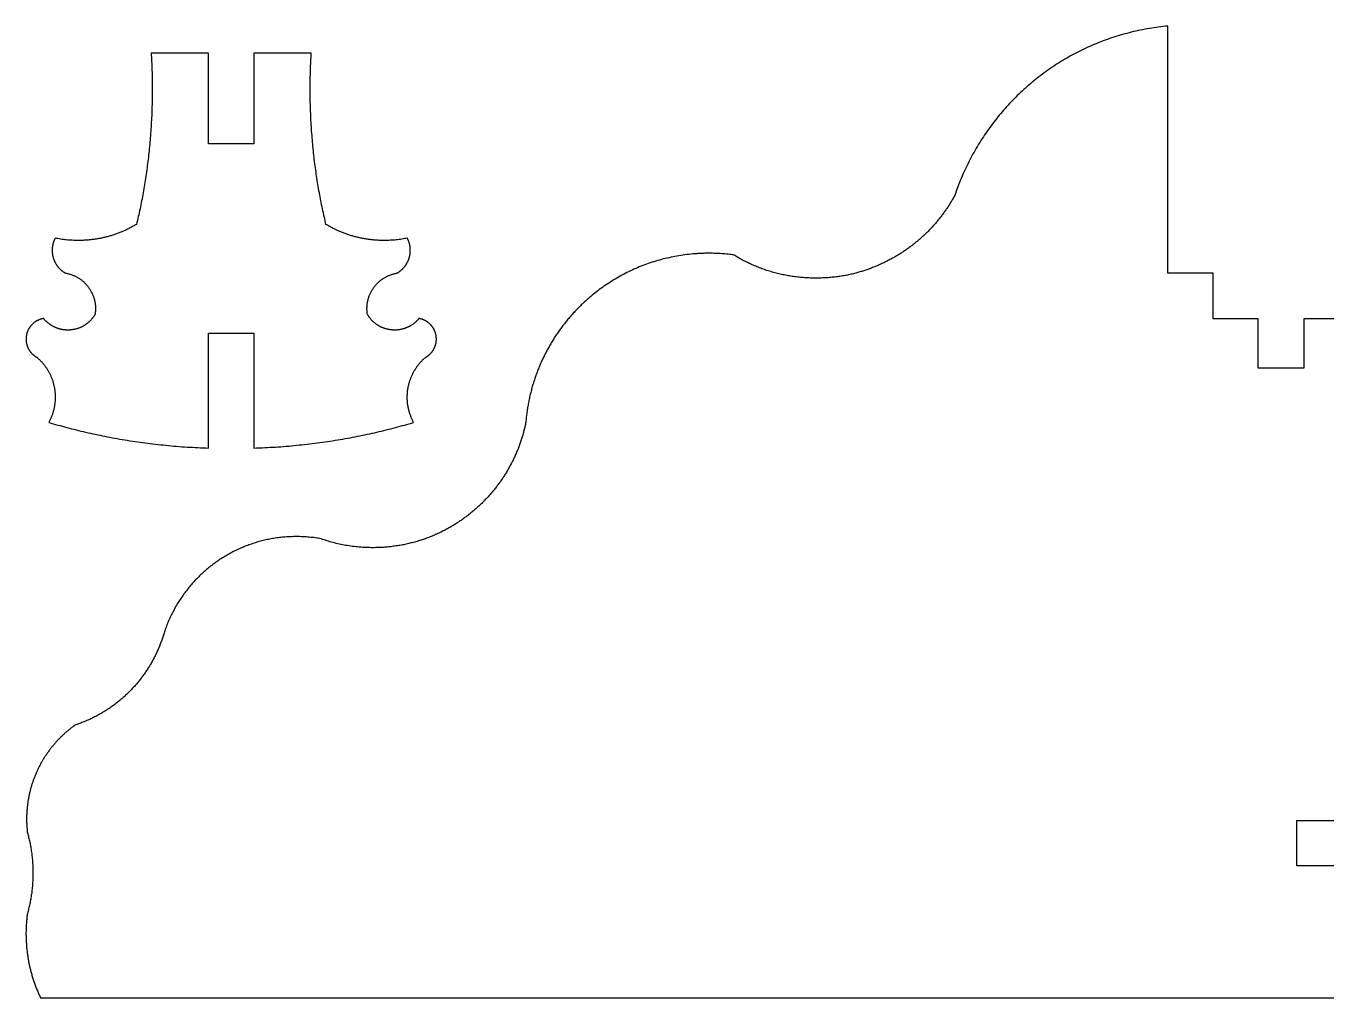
# Model space of a CAD drawing. Extents: x 25 to 747, y 34 to 1185.
# Drawn here: x 24.6 to 200.6, y 426.8 to 558.3 of the extents above; entities that cross this region are included whole.
import ezdxf

# ---------------------------------------------------------------- set-up
doc = ezdxf.new("R2010")
doc.units = 0
doc.layers.add('Default_Layer', color=1, linetype='CONTINUOUS')

msp = doc.modelspace()

# ---------------------------------------------------------------- linework, layer by layer
at = {"layer": 'Default_Layer'}
for points in [[(203.59, 518.64), (197.47, 518.64), (197.47, 511.99), (191.32, 511.99), (191.32, 518.64), (185.2, 518.64), (185.2, 524.83), (185.2, 524.83), (179.08, 524.83), (179.08, 558.27), (178.77, 558.24), (178.45, 558.2), (178.14, 558.17), (177.82, 558.13), (177.51, 558.09), (177.2, 558.04), (176.89, 557.99), (176.58, 557.94), (176.27, 557.89), (175.96, 557.83), (175.65, 557.77), (175.35, 557.71), (175.04, 557.65), (174.74, 557.58), (174.44, 557.51), (174.13, 557.44), (173.83, 557.36), (173.53, 557.28), (173.24, 557.2), (172.94, 557.12), (172.64, 557.03), (172.35, 556.95), (172.05, 556.85), (171.76, 556.76), (171.47, 556.66), (171.18, 556.57), (170.89, 556.46), (170.6, 556.36), (170.32, 556.25), (170.03, 556.14), (169.75, 556.03), (169.46, 555.92), (169.18, 555.8), (168.9, 555.68), (168.62, 555.56), (168.35, 555.44), (168.07, 555.31), (167.8, 555.18), (167.52, 555.05), (167.25, 554.92), (166.98, 554.78), (166.71, 554.65), (166.44, 554.51), (166.18, 554.36), (165.91, 554.22), (165.65, 554.07), (165.39, 553.92), (165.13, 553.77), (164.87, 553.62), (164.61, 553.46), (164.35, 553.3), (164.1, 553.14), (163.85, 552.98), (163.6, 552.81), (163.35, 552.64), (163.1, 552.47), (162.85, 552.3), (162.61, 552.13), (162.36, 551.95), (162.12, 551.77), (161.88, 551.59), (161.64, 551.41), (161.41, 551.23), (161.17, 551.04), (160.94, 550.85), (160.71, 550.66), (160.48, 550.47), (160.25, 550.27), (160.02, 550.07), (159.8, 549.88), (159.58, 549.67), (159.35, 549.47), (159.14, 549.27), (158.92, 549.06), (158.7, 548.85), (158.49, 548.64), (158.28, 548.43), (158.07, 548.21), (157.86, 548), (157.65, 547.78), (157.45, 547.56), (157.25, 547.34), (157.05, 547.11), (156.85, 546.89), (156.65, 546.66), (156.46, 546.43), (156.26, 546.2), (156.07, 545.97), (155.88, 545.73), (155.7, 545.5), (155.51, 545.26), (155.33, 545.02), (155.15, 544.78), (154.97, 544.53), (154.8, 544.29), (154.62, 544.04), (154.45, 543.79), (154.28, 543.54), (154.11, 543.29), (153.95, 543.04), (153.78, 542.78), (153.62, 542.53), (153.46, 542.27), (153.31, 542.01), (153.15, 541.75), (153, 541.49), (152.85, 541.22), (152.7, 540.96), (152.56, 540.69), (152.41, 540.42), (152.27, 540.15), (152.13, 539.88), (152, 539.6), (151.86, 539.33), (151.73, 539.05), (151.6, 538.78), (151.47, 538.5), (151.35, 538.22), (151.23, 537.94), (151.11, 537.65), (150.99, 537.37), (150.87, 537.08), (150.76, 536.8), (150.65, 536.51), (150.54, 536.22), (150.44, 535.93), (150.34, 535.63), (150.24, 535.34), (150.17, 535.22), (150.1, 535.1), (150.04, 534.98), (149.97, 534.87), (149.9, 534.75), (149.83, 534.63), (149.76, 534.52), (149.69, 534.4), (149.62, 534.29), (149.55, 534.17), (149.47, 534.06), (149.4, 533.94), (149.33, 533.83), (149.25, 533.72), (149.18, 533.6), (149.1, 533.49), (149.02, 533.38), (148.95, 533.27), (148.87, 533.16), (148.79, 533.05), (148.71, 532.94), (148.63, 532.83), (148.55, 532.73), (148.47, 532.62), (148.39, 532.51), (148.3, 532.4), (148.22, 532.3), (148.14, 532.19), (148.05, 532.09), (147.97, 531.99), (147.88, 531.88), (147.8, 531.78), (147.71, 531.68), (147.62, 531.57), (147.53, 531.47), (147.45, 531.37), (147.36, 531.27), (147.27, 531.17), (147.18, 531.07), (147.08, 530.98), (146.99, 530.88), (146.9, 530.78), (146.81, 530.68), (146.71, 530.59), (146.62, 530.49), (146.53, 530.4), (146.43, 530.3), (146.34, 530.21), (146.24, 530.12), (146.14, 530.02), (146.04, 529.93), (145.95, 529.84), (145.85, 529.75), (145.75, 529.66), (145.65, 529.57), (145.55, 529.48), (145.45, 529.39), (145.35, 529.31), (145.24, 529.22), (145.14, 529.13), (145.04, 529.05), (144.94, 528.96), (144.83, 528.88), (144.73, 528.8), (144.62, 528.71), (144.52, 528.63), (144.41, 528.55), (144.3, 528.47), (144.2, 528.39), (144.09, 528.31), (143.98, 528.23), (143.87, 528.15), (143.76, 528.07), (143.65, 527.99), (143.54, 527.92), (143.43, 527.84), (143.32, 527.77), (143.21, 527.69), (143.09, 527.62), (142.98, 527.55), (142.87, 527.47), (142.75, 527.4), (142.64, 527.33), (142.52, 527.26), (142.41, 527.19), (142.29, 527.12), (142.17, 527.05), (142.06, 526.99), (141.94, 526.92), (141.82, 526.85), (141.7, 526.79), (141.58, 526.72), (141.46, 526.66), (141.34, 526.6), (141.22, 526.53), (141.1, 526.47), (140.98, 526.41), (140.86, 526.35), (140.74, 526.29), (140.62, 526.23), (140.49, 526.17), (140.37, 526.12), (140.24, 526.06), (140.12, 526), (140, 525.95), (139.87, 525.89), (139.74, 525.84), (139.62, 525.79), (139.49, 525.73), (139.36, 525.68), (139.24, 525.63), (139.11, 525.58), (138.98, 525.53), (138.85, 525.48), (138.72, 525.44), (138.59, 525.39), (138.46, 525.34), (138.33, 525.3), (138.2, 525.25), (138.07, 525.21), (137.94, 525.17), (137.8, 525.12), (137.67, 525.08), (137.54, 525.04), (137.4, 525), (137.27, 524.96), (137.14, 524.93), (137, 524.89), (136.85, 524.84), (136.69, 524.8), (136.53, 524.76), (136.37, 524.72), (136.21, 524.69), (136.04, 524.65), (135.88, 524.61), (135.71, 524.58), (135.55, 524.54), (135.38, 524.51), (135.21, 524.48), (135.04, 524.45), (134.87, 524.42), (134.7, 524.4), (134.52, 524.37), (134.35, 524.35), (134.17, 524.33), (134, 524.3), (133.82, 524.28), (133.64, 524.27), (133.47, 524.25), (133.29, 524.23), (133.11, 524.22), (132.93, 524.21), (132.75, 524.19), (132.56, 524.18), (132.38, 524.18), (132.2, 524.17), (132.02, 524.16), (131.83, 524.16), (131.65, 524.16), (131.46, 524.16), (131.27, 524.16), (131.08, 524.16), (130.89, 524.16), (130.69, 524.17), (130.5, 524.18), (130.31, 524.19), (130.12, 524.2), (129.93, 524.21), (129.74, 524.23), (129.55, 524.24), (129.36, 524.26), (129.17, 524.28), (128.99, 524.3), (128.8, 524.32), (128.61, 524.35), (128.43, 524.37), (128.24, 524.4), (128.06, 524.43), (127.87, 524.46), (127.69, 524.49), (127.51, 524.52), (127.32, 524.56), (127.14, 524.59), (126.96, 524.63), (126.78, 524.67), (126.6, 524.71), (126.42, 524.75), (126.24, 524.8), (126.06, 524.84), (125.88, 524.89), (125.71, 524.94), (125.53, 524.99), (125.36, 525.04), (125.18, 525.09), (125.01, 525.15), (124.83, 525.2), (124.66, 525.26), (124.49, 525.32), (124.32, 525.38), (124.15, 525.44), (123.98, 525.5), (123.81, 525.57), (123.64, 525.63), (123.47, 525.7), (123.31, 525.77), (123.14, 525.83), (122.98, 525.91), (122.81, 525.98), (122.65, 526.05), (122.49, 526.13), (122.33, 526.2), (122.17, 526.28), (122.01, 526.36), (121.85, 526.44), (121.69, 526.52), (121.53, 526.6), (121.38, 526.68), (121.22, 526.77), (121.07, 526.85), (120.91, 526.94), (120.76, 527.03), (120.61, 527.12), (120.46, 527.21), (120.31, 527.3), (120.12, 527.33), (119.93, 527.35), (119.74, 527.37), (119.54, 527.4), (119.34, 527.42), (119.13, 527.43), (118.93, 527.45), (118.72, 527.46), (118.51, 527.48), (118.3, 527.49), (118.09, 527.5), (117.87, 527.51), (117.65, 527.51), (117.44, 527.52), (117.22, 527.52), (117, 527.52), (116.86, 527.52), (116.72, 527.52), (116.58, 527.52), (116.44, 527.52), (116.3, 527.51), (116.17, 527.51), (116.03, 527.5), (115.89, 527.5), (115.75, 527.49), (115.61, 527.48), (115.48, 527.48), (115.34, 527.47), (115.2, 527.46), (115.06, 527.45), (114.93, 527.44), (114.79, 527.43), (114.52, 527.4), (114.25, 527.37), (113.98, 527.34), (113.71, 527.31), (113.44, 527.27), (113.17, 527.23), (112.9, 527.19), (112.64, 527.14), (112.37, 527.09), (112.11, 527.04), (111.84, 526.99), (111.58, 526.93), (111.32, 526.87), (111.06, 526.81), (110.8, 526.75), (110.54, 526.68), (110.29, 526.61), (110.03, 526.54), (109.78, 526.46), (109.52, 526.38), (109.27, 526.3), (109.02, 526.22), (108.77, 526.13), (108.52, 526.04), (108.28, 525.95), (108.03, 525.86), (107.79, 525.76), (107.54, 525.67), (107.3, 525.57), (107.06, 525.46), (106.82, 525.36), (106.58, 525.25), (106.35, 525.14), (106.11, 525.03), (105.88, 524.91), (105.65, 524.79), (105.42, 524.67), (105.19, 524.55), (104.96, 524.43), (104.73, 524.3), (104.51, 524.17), (104.29, 524.04), (104.06, 523.91), (103.84, 523.77), (103.63, 523.63), (103.41, 523.49), (103.19, 523.35), (102.98, 523.21), (102.77, 523.06), (102.56, 522.91), (102.35, 522.76), (102.14, 522.61), (101.94, 522.45), (101.74, 522.3), (101.53, 522.14), (101.33, 521.98), (101.21, 521.88), (101.09, 521.78), (100.97, 521.68), (100.85, 521.58), (100.74, 521.47), (100.62, 521.37), (100.5, 521.27), (100.39, 521.16), (100.27, 521.06), (100.15, 520.95), (100.04, 520.85), (99.93, 520.74), (99.81, 520.63), (99.7, 520.53), (99.59, 520.42), (99.48, 520.31), (99.37, 520.2), (99.26, 520.09), (99.15, 519.98), (99.04, 519.86), (98.93, 519.75), (98.83, 519.64), (98.72, 519.52), (98.62, 519.41), (98.51, 519.29), (98.41, 519.18), (98.3, 519.06), (98.2, 518.94), (98.1, 518.82), (98, 518.71), (97.9, 518.59), (97.8, 518.47), (97.7, 518.35), (97.6, 518.23), (97.51, 518.1), (97.41, 517.98), (97.31, 517.86), (97.22, 517.74), (97.12, 517.61), (97.03, 517.49), (96.94, 517.36), (96.85, 517.24), (96.75, 517.11), (96.66, 516.98), (96.57, 516.85), (96.49, 516.73), (96.4, 516.6), (96.31, 516.47), (96.22, 516.34), (96.14, 516.21), (96.05, 516.08), (95.97, 515.95), (95.89, 515.81), (95.8, 515.68), (95.72, 515.55), (95.64, 515.41), (95.56, 515.28), (95.48, 515.14), (95.4, 515.01), (95.33, 514.87), (95.25, 514.74), (95.17, 514.6), (95.1, 514.46), (95.02, 514.32), (94.95, 514.18), (94.88, 514.04), (94.81, 513.9), (94.74, 513.76), (94.67, 513.62), (94.6, 513.48), (94.53, 513.34), (94.46, 513.2), (94.39, 513.06), (94.33, 512.91), (94.26, 512.77), (94.2, 512.62), (94.14, 512.48), (94.08, 512.33), (94.01, 512.19), (93.95, 512.04), (93.89, 511.9), (93.84, 511.75), (93.78, 511.6), (93.72, 511.45), (93.67, 511.3), (93.61, 511.16), (93.56, 511.01), (93.5, 510.86), (93.45, 510.71), (93.4, 510.56), (93.35, 510.4), (93.3, 510.25), (93.25, 510.1), (93.21, 509.95), (93.16, 509.79), (93.11, 509.64), (93.07, 509.49), (93.02, 509.33), (92.98, 509.18), (92.94, 509.02), (92.9, 508.87), (92.86, 508.71), (92.82, 508.56), (92.78, 508.4), (92.75, 508.24), (92.71, 508.08), (92.68, 507.93), (92.64, 507.77), (92.61, 507.61), (92.58, 507.45), (92.55, 507.29), (92.52, 507.13), (92.49, 506.97), (92.46, 506.81), (92.43, 506.65), (92.41, 506.49), (92.38, 506.33), (92.36, 506.16), (92.33, 506), (92.31, 505.84), (92.29, 505.68), (92.27, 505.51), (92.25, 505.35), (92.23, 505.18), (92.22, 505.02), (92.2, 504.85), (92.19, 504.69), (92.17, 504.52), (92.14, 504.38), (92.11, 504.24), (92.08, 504.1), (92.05, 503.96), (92.01, 503.81), (91.98, 503.67), (91.94, 503.53), (91.9, 503.39), (91.86, 503.26), (91.83, 503.12), (91.79, 502.98), (91.75, 502.84), (91.7, 502.7), (91.66, 502.56), (91.62, 502.43), (91.57, 502.29), (91.53, 502.16), (91.48, 502.02), (91.44, 501.89), (91.39, 501.75), (91.34, 501.62), (91.29, 501.48), (91.24, 501.35), (91.19, 501.22), (91.14, 501.08), (91.09, 500.95), (91.03, 500.82), (90.98, 500.69), (90.92, 500.56), (90.87, 500.43), (90.81, 500.3), (90.75, 500.17), (90.7, 500.04), (90.64, 499.91), (90.58, 499.79), (90.52, 499.66), (90.46, 499.53), (90.39, 499.41), (90.33, 499.28), (90.27, 499.16), (90.2, 499.03), (90.14, 498.91), (90.07, 498.78), (90, 498.66), (89.93, 498.54), (89.87, 498.42), (89.8, 498.29), (89.73, 498.17), (89.66, 498.05), (89.58, 497.93), (89.51, 497.81), (89.44, 497.69), (89.36, 497.58), (89.29, 497.46), (89.21, 497.34), (89.14, 497.22), (89.06, 497.11), (88.98, 496.99), (88.9, 496.88), (88.83, 496.76), (88.75, 496.65), (88.66, 496.54), (88.58, 496.42), (88.5, 496.31), (88.42, 496.2), (88.33, 496.09), (88.25, 495.98), (88.17, 495.87), (88.08, 495.76), (87.99, 495.65), (87.91, 495.54), (87.82, 495.43), (87.73, 495.32), (87.64, 495.22), (87.55, 495.11), (87.46, 495.01), (87.37, 494.9), (87.28, 494.8), (87.19, 494.69), (87.09, 494.59), (87, 494.49), (86.9, 494.39), (86.81, 494.29), (86.71, 494.19), (86.62, 494.09), (86.52, 493.99), (86.42, 493.89), (86.32, 493.79), (86.22, 493.69), (86.12, 493.6), (86.02, 493.5), (85.92, 493.4), (85.82, 493.31), (85.72, 493.22), (85.61, 493.12), (85.51, 493.03), (85.41, 492.94), (85.3, 492.85), (85.2, 492.76), (85.09, 492.66), (84.98, 492.58), (84.87, 492.49), (84.77, 492.4), (84.66, 492.31), (84.55, 492.22), (84.44, 492.14), (84.33, 492.05), (84.22, 491.97), (84.11, 491.88), (83.99, 491.8), (83.88, 491.72), (83.77, 491.64), (83.65, 491.55), (83.54, 491.47), (83.42, 491.39), (83.31, 491.31), (83.19, 491.24), (83.08, 491.16), (82.96, 491.08), (82.84, 491), (82.72, 490.93), (82.6, 490.85), (82.48, 490.78), (82.36, 490.71), (82.24, 490.63), (82.12, 490.56), (82, 490.49), (81.88, 490.42), (81.74, 490.34), (81.6, 490.26), (81.45, 490.18), (81.31, 490.11), (81.17, 490.03), (81.02, 489.96), (80.88, 489.88), (80.73, 489.81), (80.58, 489.74), (80.44, 489.67), (80.29, 489.6), (80.14, 489.53), (79.99, 489.46), (79.84, 489.4), (79.69, 489.33), (79.53, 489.27), (79.38, 489.21), (79.23, 489.15), (79.07, 489.09), (78.92, 489.03), (78.76, 488.97), (78.6, 488.91), (78.45, 488.86), (78.29, 488.8), (78.13, 488.75), (77.97, 488.7), (77.81, 488.65), (77.65, 488.6), (77.49, 488.55), (77.32, 488.5), (77.16, 488.46), (77, 488.41), (76.83, 488.37), (76.67, 488.33), (76.5, 488.29), (76.34, 488.25), (76.17, 488.21), (76.01, 488.17), (75.84, 488.14), (75.67, 488.1), (75.5, 488.07), (75.33, 488.04), (75.16, 488.01), (74.99, 487.98), (74.82, 487.95), (74.65, 487.93), (74.48, 487.9), (74.31, 487.88), (74.14, 487.86), (73.96, 487.83), (73.79, 487.82), (73.62, 487.8), (73.44, 487.78), (73.27, 487.77), (73.09, 487.75), (72.92, 487.74), (72.74, 487.73), (72.56, 487.72), (72.39, 487.71), (72.21, 487.7), (72.03, 487.7), (71.85, 487.7), (71.68, 487.69), (71.5, 487.69), (71.26, 487.69), (71.03, 487.7), (70.79, 487.7), (70.56, 487.71), (70.33, 487.72), (70.1, 487.74), (69.86, 487.75), (69.63, 487.77), (69.41, 487.79), (69.18, 487.82), (68.95, 487.84), (68.72, 487.87), (68.5, 487.9), (68.27, 487.93), (68.05, 487.97), (67.83, 488.01), (67.61, 488.05), (67.39, 488.09), (67.17, 488.13), (66.96, 488.18), (66.74, 488.23), (66.53, 488.28), (66.32, 488.33), (66.11, 488.38), (65.9, 488.44), (65.69, 488.5), (65.49, 488.56), (65.28, 488.62), (65.08, 488.69), (64.88, 488.75), (64.68, 488.82), (64.48, 488.89), (64.29, 488.93), (64.1, 488.96), (63.9, 488.99), (63.7, 489.02), (63.5, 489.05), (63.29, 489.07), (63.08, 489.09), (62.87, 489.11), (62.66, 489.13), (62.45, 489.15), (62.23, 489.16), (62.01, 489.17), (61.79, 489.18), (61.57, 489.19), (61.35, 489.19), (61.13, 489.19), (60.94, 489.19), (60.75, 489.19), (60.55, 489.18), (60.36, 489.18), (60.17, 489.17), (59.98, 489.16), (59.79, 489.15), (59.6, 489.13), (59.41, 489.12), (59.23, 489.1), (59.04, 489.08), (58.85, 489.06), (58.67, 489.03), (58.48, 489.01), (58.29, 488.98), (58.11, 488.95), (57.93, 488.92), (57.74, 488.89), (57.56, 488.85), (57.38, 488.82), (57.2, 488.78), (57.01, 488.74), (56.83, 488.7), (56.65, 488.66), (56.48, 488.61), (56.3, 488.57), (56.12, 488.52), (55.94, 488.47), (55.77, 488.42), (55.59, 488.36), (55.42, 488.31), (55.24, 488.25), (55.07, 488.19), (54.9, 488.13), (54.72, 488.07), (54.55, 488.01), (54.38, 487.94), (54.21, 487.88), (54.05, 487.81), (53.88, 487.74), (53.71, 487.67), (53.54, 487.6), (53.38, 487.52), (53.21, 487.45), (53.05, 487.37), (52.89, 487.29), (52.73, 487.21), (52.56, 487.13), (52.4, 487.04), (52.24, 486.96), (52.09, 486.87), (51.93, 486.79), (51.77, 486.7), (51.62, 486.61), (51.46, 486.51), (51.31, 486.42), (51.16, 486.32), (51, 486.23), (50.85, 486.13), (50.7, 486.03), (50.55, 485.93), (50.41, 485.83), (50.26, 485.72), (50.11, 485.62), (49.97, 485.51), (49.82, 485.4), (49.68, 485.3), (49.54, 485.18), (49.4, 485.07), (49.26, 484.96), (49.12, 484.85), (48.98, 484.73), (48.85, 484.61), (48.71, 484.49), (48.58, 484.37), (48.45, 484.25), (48.31, 484.13), (48.18, 484.01), (48.05, 483.88), (47.93, 483.76), (47.8, 483.63), (47.67, 483.5), (47.55, 483.37), (47.42, 483.24), (47.3, 483.11), (47.18, 482.98), (47.06, 482.84), (46.94, 482.71), (46.83, 482.57), (46.71, 482.43), (46.59, 482.29), (46.48, 482.15), (46.37, 482.01), (46.26, 481.87), (46.15, 481.73), (46.04, 481.58), (45.93, 481.44), (45.83, 481.29), (45.72, 481.14), (45.62, 480.99), (45.52, 480.84), (45.42, 480.69), (45.32, 480.54), (45.22, 480.39), (45.12, 480.23), (45.03, 480.08), (44.94, 479.92), (44.84, 479.77), (44.75, 479.61), (44.66, 479.45), (44.58, 479.29), (44.49, 479.13), (44.41, 478.97), (44.32, 478.8), (44.24, 478.64), (44.16, 478.47), (44.08, 478.31), (44, 478.14), (43.93, 477.98), (43.85, 477.81), (43.78, 477.64), (43.71, 477.47), (43.64, 477.3), (43.57, 477.13), (43.51, 476.95), (43.44, 476.78), (43.38, 476.61), (43.32, 476.43), (43.28, 476.29), (43.24, 476.15), (43.19, 476.01), (43.15, 475.87), (43.11, 475.73), (43.06, 475.59), (43.01, 475.45), (42.97, 475.31), (42.92, 475.17), (42.87, 475.03), (42.82, 474.9), (42.77, 474.76), (42.72, 474.63), (42.66, 474.49), (42.61, 474.36), (42.55, 474.22), (42.5, 474.09), (42.44, 473.96), (42.38, 473.82), (42.32, 473.69), (42.26, 473.56), (42.2, 473.43), (42.14, 473.3), (42.08, 473.17), (42.01, 473.04), (41.95, 472.91), (41.88, 472.79), (41.82, 472.66), (41.75, 472.53), (41.68, 472.41), (41.61, 472.28), (41.54, 472.16), (41.47, 472.03), (41.4, 471.91), (41.32, 471.79), (41.25, 471.66), (41.18, 471.54), (41.1, 471.42), (41.02, 471.3), (40.95, 471.18), (40.87, 471.06), (40.79, 470.94), (40.71, 470.83), (40.63, 470.71), (40.55, 470.59), (40.46, 470.48), (40.38, 470.36), (40.29, 470.25), (40.21, 470.13), (40.12, 470.02), (40.04, 469.91), (39.95, 469.8), (39.86, 469.69), (39.77, 469.58), (39.68, 469.47), (39.59, 469.36), (39.5, 469.25), (39.4, 469.14), (39.31, 469.04), (39.22, 468.93), (39.12, 468.83), (39.03, 468.72), (38.93, 468.62), (38.83, 468.51), (38.73, 468.41), (38.63, 468.31), (38.53, 468.21), (38.43, 468.11), (38.33, 468.01), (38.23, 467.91), (38.13, 467.82), (38.02, 467.72), (37.92, 467.62), (37.82, 467.53), (37.71, 467.43), (37.6, 467.34), (37.5, 467.25), (37.39, 467.15), (37.28, 467.06), (37.17, 466.97), (37.06, 466.88), (36.95, 466.8), (36.84, 466.71), (36.72, 466.62), (36.61, 466.53), (36.5, 466.45), (36.38, 466.36), (36.27, 466.28), (36.15, 466.2), (36.04, 466.12), (35.92, 466.03), (35.8, 465.95), (35.68, 465.87), (35.56, 465.8), (35.44, 465.72), (35.32, 465.64), (35.2, 465.57), (35.08, 465.49), (34.96, 465.42), (34.84, 465.34), (34.71, 465.27), (34.59, 465.2), (34.46, 465.13), (34.34, 465.06), (34.21, 464.99), (34.09, 464.92), (33.96, 464.86), (33.83, 464.79), (33.7, 464.72), (33.57, 464.66), (33.44, 464.6), (33.31, 464.53), (33.18, 464.47), (33.05, 464.41), (32.92, 464.35), (32.79, 464.3), (32.65, 464.24), (32.52, 464.18), (32.39, 464.13), (32.25, 464.07), (32.12, 464.02), (31.98, 463.96), (31.84, 463.91), (31.71, 463.86), (31.57, 463.81), (31.43, 463.76), (31.29, 463.72), (31.15, 463.67), (31.06, 463.6), (30.97, 463.53), (30.88, 463.47), (30.79, 463.4), (30.7, 463.33), (30.61, 463.26), (30.52, 463.18), (30.43, 463.11), (30.34, 463.04), (30.25, 462.97), (30.16, 462.89), (30.08, 462.82), (29.99, 462.74), (29.9, 462.67), (29.82, 462.59), (29.73, 462.52), (29.65, 462.44), (29.57, 462.36), (29.48, 462.28), (29.4, 462.2), (29.32, 462.12), (29.24, 462.04), (29.16, 461.96), (29.08, 461.88), (29, 461.8), (28.92, 461.72), (28.84, 461.64), (28.77, 461.55), (28.69, 461.47), (28.61, 461.38), (28.54, 461.3), (28.46, 461.21), (28.39, 461.13), (28.31, 461.04), (28.24, 460.95), (28.17, 460.86), (28.1, 460.78), (28.02, 460.69), (27.95, 460.6), (27.88, 460.51), (27.81, 460.42), (27.75, 460.33), (27.68, 460.24), (27.61, 460.14), (27.54, 460.05), (27.48, 459.96), (27.41, 459.87), (27.35, 459.77), (27.28, 459.68), (27.22, 459.58), (27.16, 459.49), (27.1, 459.39), (27.03, 459.3), (26.97, 459.2), (26.91, 459.1), (26.85, 459), (26.8, 458.91), (26.74, 458.81), (26.68, 458.71), (26.62, 458.61), (26.57, 458.51), (26.51, 458.41), (26.46, 458.31), (26.41, 458.21), (26.35, 458.11), (26.3, 458), (26.25, 457.9), (26.2, 457.8), (26.15, 457.7), (26.1, 457.59), (26.05, 457.49), (26, 457.38), (25.96, 457.28), (25.91, 457.17), (25.87, 457.07), (25.82, 456.96), (25.78, 456.86), (25.73, 456.75), (25.69, 456.64), (25.65, 456.53), (25.61, 456.43), (25.57, 456.32), (25.53, 456.21), (25.49, 456.1), (25.46, 455.99), (25.42, 455.88), (25.38, 455.77), (25.35, 455.66), (25.31, 455.55), (25.28, 455.44), (25.25, 455.33), (25.21, 455.21), (25.18, 455.1), (25.15, 454.99), (25.12, 454.88), (25.1, 454.76), (25.07, 454.65), (25.04, 454.54), (25.01, 454.42), (24.99, 454.31), (24.96, 454.19), (24.94, 454.08), (24.92, 453.96), (24.9, 453.85), (24.88, 453.73), (24.85, 453.61), (24.84, 453.5), (24.82, 453.38), (24.8, 453.26), (24.78, 453.15), (24.77, 453.03), (24.75, 452.91), (24.74, 452.79), (24.72, 452.67), (24.71, 452.56), (24.7, 452.44), (24.69, 452.32), (24.68, 452.2), (24.67, 452.08), (24.66, 451.96), (24.66, 451.84), (24.65, 451.72), (24.65, 451.6), (24.64, 451.47), (24.64, 451.35), (24.64, 451.23), (24.63, 451.11), (24.63, 450.99), (24.63, 450.87), (24.64, 450.74), (24.64, 450.62), (24.64, 450.5), (24.65, 450.38), (24.65, 450.26), (24.66, 450.14), (24.66, 450.02), (24.67, 449.91), (24.68, 449.79), (24.69, 449.68), (24.7, 449.56), (24.71, 449.45), (24.72, 449.34), (24.73, 449.23), (24.75, 449.13), (24.79, 448.97), (24.83, 448.82), (24.87, 448.66), (24.91, 448.5), (24.95, 448.35), (24.99, 448.18), (25.03, 448.02), (25.06, 447.86), (25.1, 447.7), (25.13, 447.53), (25.16, 447.36), (25.19, 447.2), (25.22, 447.03), (25.25, 446.86), (25.27, 446.69), (25.3, 446.52), (25.32, 446.34), (25.34, 446.17), (25.36, 446), (25.38, 445.82), (25.4, 445.65), (25.42, 445.47), (25.43, 445.29), (25.44, 445.12), (25.45, 444.94), (25.47, 444.76), (25.47, 444.58), (25.48, 444.4), (25.49, 444.22), (25.49, 444.04), (25.49, 443.86), (25.49, 443.68), (25.49, 443.49), (25.49, 443.31), (25.49, 443.13), (25.48, 442.95), (25.47, 442.77), (25.47, 442.59), (25.45, 442.41), (25.44, 442.23), (25.43, 442.06), (25.42, 441.88), (25.4, 441.7), (25.38, 441.53), (25.36, 441.35), (25.34, 441.18), (25.32, 441.01), (25.3, 440.83), (25.27, 440.66), (25.25, 440.49), (25.22, 440.32), (25.19, 440.15), (25.16, 439.99), (25.13, 439.82), (25.1, 439.66), (25.06, 439.49), (25.03, 439.33), (24.99, 439.17), (24.95, 439.01), (24.91, 438.85), (24.87, 438.69), (24.83, 438.53), (24.79, 438.38), (24.75, 438.22), (24.72, 438.06), (24.7, 437.9), (24.68, 437.74), (24.66, 437.58), (24.65, 437.41), (24.63, 437.24), (24.62, 437.07), (24.6, 436.89), (24.59, 436.72), (24.58, 436.54), (24.57, 436.36), (24.57, 436.18), (24.56, 436), (24.56, 435.82), (24.55, 435.64), (24.55, 435.45), (24.55, 435.31), (24.56, 435.16), (24.56, 435.01), (24.56, 434.86), (24.57, 434.72), (24.57, 434.57), (24.58, 434.42), (24.59, 434.28), (24.6, 434.13), (24.61, 433.99), (24.62, 433.84), (24.63, 433.7), (24.64, 433.55), (24.66, 433.41), (24.67, 433.27), (24.69, 433.12), (24.7, 432.98), (24.72, 432.84), (24.74, 432.69), (24.76, 432.55), (24.78, 432.41), (24.8, 432.27), (24.83, 432.13), (24.85, 431.99), (24.87, 431.85), (24.9, 431.71), (24.93, 431.57), (24.95, 431.43), (24.98, 431.29), (25.01, 431.16), (25.04, 431.02), (25.07, 430.88), (25.11, 430.74), (25.14, 430.61), (25.17, 430.47), (25.21, 430.34), (25.24, 430.2), (25.28, 430.07), (25.32, 429.94), (25.36, 429.8), (25.4, 429.67), (25.44, 429.54), (25.48, 429.41), (25.52, 429.27), (25.56, 429.14), (25.61, 429.01), (25.65, 428.88), (25.7, 428.76), (25.74, 428.63), (25.79, 428.5), (25.84, 428.37), (25.88, 428.25), (25.93, 428.12), (25.98, 427.99), (26.04, 427.87), (26.09, 427.75), (26.14, 427.62), (26.19, 427.5), (26.25, 427.38), (26.3, 427.25), (26.36, 427.13), (26.41, 427.01), (26.47, 426.89), (26.53, 426.77), (374.3, 426.77)], [(370.06, 444.65), (196.54, 444.65), (196.54, 450.79), (366.55, 450.79)]]:
    msp.add_lwpolyline(points, dxfattribs=at)
msp.add_lwpolyline([(55.4, 554.59), (55.4, 542.31), (49.25, 542.31), (49.25, 554.59), (41.49, 554.59), (41.51, 554.32), (41.52, 554.04), (41.54, 553.76), (41.55, 553.47), (41.57, 553.18), (41.58, 552.88), (41.59, 552.58), (41.6, 552.28), (41.61, 551.98), (41.61, 551.67), (41.62, 551.36), (41.63, 551.05), (41.63, 550.73), (41.63, 550.42), (41.64, 550.1), (41.64, 549.79), (41.64, 549.48), (41.63, 549.18), (41.63, 548.87), (41.63, 548.57), (41.62, 548.26), (41.62, 547.96), (41.61, 547.66), (41.6, 547.35), (41.59, 547.05), (41.58, 546.75), (41.57, 546.45), (41.56, 546.15), (41.54, 545.85), (41.53, 545.55), (41.51, 545.25), (41.49, 544.95), (41.48, 544.65), (41.46, 544.35), (41.44, 544.05), (41.41, 543.76), (41.39, 543.46), (41.37, 543.16), (41.34, 542.87), (41.32, 542.57), (41.29, 542.28), (41.26, 541.98), (41.24, 541.69), (41.21, 541.4), (41.17, 541.11), (41.14, 540.82), (41.11, 540.53), (41.08, 540.24), (41.04, 539.95), (41.01, 539.66), (40.97, 539.37), (40.93, 539.09), (40.89, 538.8), (40.85, 538.52), (40.81, 538.23), (40.77, 537.95), (40.73, 537.67), (40.69, 537.38), (40.64, 537.1), (40.6, 536.82), (40.55, 536.54), (40.5, 536.27), (40.45, 535.99), (40.4, 535.71), (40.35, 535.44), (40.3, 535.16), (40.25, 534.89), (40.2, 534.62), (40.15, 534.35), (40.09, 534.08), (40.04, 533.81), (39.98, 533.54), (39.92, 533.27), (39.86, 533.01), (39.81, 532.74), (39.75, 532.48), (39.68, 532.22), (39.62, 531.95), (39.56, 531.69), (39.5, 531.44), (39.39, 531.37), (39.29, 531.31), (39.18, 531.25), (39.07, 531.19), (38.96, 531.13), (38.85, 531.07), (38.74, 531.01), (38.63, 530.95), (38.52, 530.89), (38.41, 530.84), (38.3, 530.78), (38.19, 530.73), (38.07, 530.67), (37.96, 530.62), (37.84, 530.57), (37.73, 530.52), (37.61, 530.47), (37.5, 530.42), (37.38, 530.37), (37.26, 530.32), (37.14, 530.28), (37.03, 530.23), (36.91, 530.19), (36.79, 530.14), (36.67, 530.1), (36.55, 530.06), (36.42, 530.02), (36.3, 529.98), (36.18, 529.94), (36.06, 529.9), (35.93, 529.87), (35.81, 529.83), (35.69, 529.8), (35.56, 529.76), (35.44, 529.73), (35.31, 529.7), (35.18, 529.67), (35.06, 529.64), (34.93, 529.61), (34.8, 529.58), (34.67, 529.56), (34.55, 529.53), (34.42, 529.51), (34.29, 529.49), (34.16, 529.46), (34.03, 529.44), (33.9, 529.42), (33.77, 529.4), (33.64, 529.39), (33.5, 529.37), (33.37, 529.35), (33.24, 529.34), (33.11, 529.33), (32.97, 529.31), (32.84, 529.3), (32.71, 529.29), (32.57, 529.29), (32.44, 529.28), (32.3, 529.27), (32.17, 529.27), (32.03, 529.26), (31.9, 529.26), (31.76, 529.26), (31.63, 529.26), (31.42, 529.26), (31.21, 529.26), (31.01, 529.27), (30.8, 529.28), (30.6, 529.29), (30.4, 529.3), (30.2, 529.32), (30, 529.34), (29.81, 529.36), (29.61, 529.39), (29.42, 529.41), (29.23, 529.44), (29.05, 529.47), (28.86, 529.51), (28.68, 529.54), (28.5, 529.58), (28.48, 529.53), (28.46, 529.49), (28.43, 529.44), (28.41, 529.39), (28.39, 529.35), (28.37, 529.3), (28.35, 529.25), (28.33, 529.2), (28.31, 529.15), (28.29, 529.1), (28.27, 529.05), (28.26, 529), (28.24, 528.95), (28.23, 528.9), (28.21, 528.85), (28.2, 528.8), (28.19, 528.74), (28.17, 528.69), (28.16, 528.64), (28.15, 528.59), (28.14, 528.53), (28.13, 528.48), (28.13, 528.42), (28.12, 528.37), (28.11, 528.31), (28.11, 528.26), (28.1, 528.2), (28.1, 528.15), (28.09, 528.09), (28.09, 528.03), (28.09, 527.98), (28.09, 527.92), (28.09, 527.86), (28.09, 527.8), (28.1, 527.74), (28.1, 527.68), (28.1, 527.62), (28.11, 527.56), (28.12, 527.5), (28.12, 527.44), (28.13, 527.38), (28.14, 527.32), (28.15, 527.26), (28.16, 527.2), (28.18, 527.14), (28.19, 527.08), (28.2, 527.03), (28.22, 526.97), (28.24, 526.91), (28.25, 526.86), (28.27, 526.8), (28.29, 526.75), (28.31, 526.69), (28.33, 526.64), (28.35, 526.58), (28.38, 526.53), (28.4, 526.48), (28.42, 526.42), (28.45, 526.37), (28.47, 526.32), (28.5, 526.27), (28.53, 526.22), (28.56, 526.17), (28.59, 526.12), (28.62, 526.07), (28.65, 526.02), (28.68, 525.97), (28.71, 525.92), (28.74, 525.88), (28.78, 525.83), (28.81, 525.78), (28.85, 525.74), (28.88, 525.69), (28.92, 525.65), (28.96, 525.6), (29, 525.56), (29.04, 525.52), (29.08, 525.48), (29.12, 525.44), (29.16, 525.39), (29.2, 525.35), (29.24, 525.32), (29.28, 525.28), (29.33, 525.24), (29.37, 525.2), (29.42, 525.16), (29.46, 525.13), (29.51, 525.09), (29.55, 525.06), (29.6, 525.02), (29.65, 524.99), (29.7, 524.96), (29.75, 524.93), (29.8, 524.9), (29.85, 524.87), (29.9, 524.84), (30.01, 524.82), (30.11, 524.8), (30.22, 524.77), (30.33, 524.74), (30.43, 524.72), (30.53, 524.68), (30.64, 524.65), (30.74, 524.62), (30.84, 524.58), (30.94, 524.54), (31.04, 524.5), (31.13, 524.45), (31.23, 524.41), (31.32, 524.36), (31.42, 524.31), (31.51, 524.26), (31.6, 524.21), (31.69, 524.15), (31.78, 524.09), (31.87, 524.03), (31.95, 523.97), (32.04, 523.91), (32.12, 523.85), (32.2, 523.78), (32.28, 523.71), (32.36, 523.64), (32.44, 523.57), (32.51, 523.5), (32.59, 523.42), (32.66, 523.35), (32.73, 523.27), (32.8, 523.19), (32.86, 523.11), (32.93, 523.03), (32.99, 522.95), (33.06, 522.86), (33.12, 522.78), (33.17, 522.69), (33.23, 522.6), (33.28, 522.51), (33.34, 522.42), (33.39, 522.33), (33.44, 522.23), (33.48, 522.14), (33.53, 522.04), (33.57, 521.95), (33.61, 521.85), (33.65, 521.75), (33.69, 521.65), (33.72, 521.55), (33.75, 521.45), (33.78, 521.34), (33.81, 521.24), (33.84, 521.13), (33.86, 521.03), (33.88, 520.92), (33.9, 520.82), (33.91, 520.71), (33.93, 520.6), (33.94, 520.49), (33.95, 520.38), (33.95, 520.27), (33.96, 520.16), (33.96, 520.04), (33.96, 519.94), (33.95, 519.84), (33.95, 519.74), (33.94, 519.64), (33.93, 519.54), (33.92, 519.44), (33.91, 519.35), (33.89, 519.26), (33.86, 519.2), (33.83, 519.15), (33.79, 519.1), (33.76, 519.04), (33.72, 518.99), (33.69, 518.94), (33.65, 518.89), (33.61, 518.83), (33.57, 518.78), (33.53, 518.73), (33.49, 518.68), (33.45, 518.64), (33.41, 518.59), (33.37, 518.54), (33.33, 518.49), (33.28, 518.45), (33.24, 518.4), (33.19, 518.36), (33.15, 518.31), (33.1, 518.27), (33.06, 518.23), (33.01, 518.18), (32.96, 518.14), (32.91, 518.1), (32.86, 518.06), (32.81, 518.02), (32.76, 517.98), (32.71, 517.95), (32.66, 517.91), (32.61, 517.87), (32.56, 517.84), (32.5, 517.8), (32.45, 517.77), (32.4, 517.74), (32.34, 517.7), (32.29, 517.67), (32.23, 517.64), (32.17, 517.61), (32.12, 517.58), (32.06, 517.55), (32, 517.53), (31.94, 517.5), (31.88, 517.47), (31.83, 517.45), (31.77, 517.43), (31.71, 517.4), (31.65, 517.38), (31.58, 517.36), (31.52, 517.34), (31.46, 517.32), (31.4, 517.3), (31.34, 517.28), (31.27, 517.27), (31.21, 517.25), (31.15, 517.24), (31.08, 517.22), (31.02, 517.21), (30.95, 517.2), (30.89, 517.19), (30.82, 517.18), (30.76, 517.17), (30.69, 517.16), (30.62, 517.15), (30.56, 517.15), (30.48, 517.14), (30.39, 517.14), (30.31, 517.13), (30.22, 517.13), (30.16, 517.13), (30.09, 517.13), (30.03, 517.14), (29.97, 517.14), (29.91, 517.14), (29.85, 517.15), (29.79, 517.15), (29.73, 517.16), (29.67, 517.17), (29.61, 517.18), (29.55, 517.18), (29.49, 517.19), (29.43, 517.21), (29.37, 517.22), (29.31, 517.23), (29.25, 517.24), (29.2, 517.26), (29.14, 517.27), (29.08, 517.29), (29.02, 517.3), (28.97, 517.32), (28.91, 517.34), (28.85, 517.36), (28.8, 517.38), (28.74, 517.4), (28.69, 517.42), (28.63, 517.44), (28.58, 517.46), (28.53, 517.48), (28.47, 517.51), (28.42, 517.53), (28.37, 517.56), (28.31, 517.58), (28.26, 517.61), (28.21, 517.64), (28.16, 517.66), (28.11, 517.69), (28.06, 517.72), (28.01, 517.75), (27.96, 517.78), (27.91, 517.81), (27.86, 517.85), (27.81, 517.88), (27.77, 517.91), (27.72, 517.95), (27.67, 517.98), (27.63, 518.02), (27.58, 518.05), (27.54, 518.09), (27.49, 518.12), (27.45, 518.16), (27.4, 518.2), (27.36, 518.24), (27.32, 518.28), (27.28, 518.32), (27.24, 518.36), (27.19, 518.4), (27.15, 518.44), (27.11, 518.48), (27.07, 518.53), (27.04, 518.57), (27, 518.61), (26.96, 518.66), (26.92, 518.7), (26.87, 518.69), (26.81, 518.68), (26.76, 518.67), (26.7, 518.66), (26.65, 518.64), (26.59, 518.63), (26.54, 518.61), (26.49, 518.59), (26.43, 518.57), (26.38, 518.55), (26.33, 518.53), (26.28, 518.51), (26.23, 518.49), (26.18, 518.47), (26.13, 518.44), (26.08, 518.42), (26.03, 518.39), (25.98, 518.37), (25.94, 518.34), (25.89, 518.31), (25.84, 518.28), (25.8, 518.25), (25.75, 518.22), (25.71, 518.19), (25.67, 518.15), (25.62, 518.12), (25.58, 518.09), (25.54, 518.05), (25.5, 518.01), (25.46, 517.98), (25.42, 517.94), (25.38, 517.9), (25.34, 517.86), (25.31, 517.82), (25.27, 517.78), (25.24, 517.74), (25.2, 517.7), (25.17, 517.66), (25.13, 517.62), (25.1, 517.57), (25.07, 517.53), (25.04, 517.48), (25.01, 517.44), (24.98, 517.39), (24.95, 517.34), (24.92, 517.3), (24.9, 517.25), (24.87, 517.2), (24.85, 517.15), (24.82, 517.1), (24.8, 517.05), (24.78, 517), (24.76, 516.95), (24.74, 516.9), (24.72, 516.85), (24.7, 516.79), (24.68, 516.74), (24.67, 516.69), (24.65, 516.63), (24.64, 516.58), (24.63, 516.52), (24.62, 516.47), (24.6, 516.41), (24.6, 516.35), (24.59, 516.3), (24.58, 516.25), (24.57, 516.2), (24.57, 516.14), (24.57, 516.09), (24.56, 516.03), (24.56, 515.97), (24.56, 515.91), (24.56, 515.86), (24.56, 515.81), (24.56, 515.76), (24.57, 515.71), (24.57, 515.66), (24.58, 515.61), (24.58, 515.56), (24.59, 515.51), (24.6, 515.46), (24.6, 515.42), (24.61, 515.37), (24.62, 515.32), (24.63, 515.27), (24.65, 515.22), (24.66, 515.18), (24.67, 515.13), (24.68, 515.08), (24.7, 515.04), (24.71, 514.99), (24.73, 514.95), (24.75, 514.9), (24.76, 514.86), (24.78, 514.81), (24.8, 514.77), (24.82, 514.73), (24.84, 514.68), (24.86, 514.64), (24.89, 514.6), (24.91, 514.56), (24.93, 514.51), (24.96, 514.47), (24.98, 514.43), (25.01, 514.39), (25.03, 514.35), (25.06, 514.31), (25.09, 514.27), (25.11, 514.24), (25.14, 514.2), (25.17, 514.16), (25.2, 514.12), (25.23, 514.09), (25.26, 514.05), (25.3, 514.02), (25.33, 513.98), (25.36, 513.95), (25.39, 513.91), (25.43, 513.88), (25.46, 513.85), (25.5, 513.81), (25.53, 513.78), (25.57, 513.75), (25.61, 513.72), (25.64, 513.69), (25.68, 513.66), (25.72, 513.63), (25.76, 513.61), (25.8, 513.58), (25.84, 513.55), (25.88, 513.52), (25.92, 513.5), (25.96, 513.47), (26, 513.45), (26.04, 513.43), (26.09, 513.4), (26.16, 513.34), (26.22, 513.28), (26.29, 513.22), (26.36, 513.15), (26.42, 513.09), (26.49, 513.02), (26.55, 512.95), (26.62, 512.88), (26.68, 512.82), (26.74, 512.75), (26.8, 512.68), (26.86, 512.6), (26.92, 512.53), (26.98, 512.46), (27.04, 512.39), (27.09, 512.31), (27.15, 512.24), (27.2, 512.16), (27.25, 512.09), (27.31, 512.01), (27.36, 511.93), (27.41, 511.85), (27.46, 511.77), (27.5, 511.7), (27.55, 511.61), (27.6, 511.53), (27.64, 511.45), (27.69, 511.37), (27.73, 511.29), (27.77, 511.2), (27.81, 511.12), (27.85, 511.03), (27.89, 510.95), (27.93, 510.86), (27.97, 510.78), (28, 510.69), (28.04, 510.6), (28.07, 510.51), (28.1, 510.42), (28.13, 510.34), (28.16, 510.25), (28.19, 510.16), (28.22, 510.06), (28.24, 509.97), (28.27, 509.88), (28.29, 509.79), (28.31, 509.7), (28.34, 509.6), (28.36, 509.51), (28.37, 509.41), (28.39, 509.32), (28.41, 509.23), (28.42, 509.13), (28.44, 509.03), (28.45, 508.94), (28.46, 508.84), (28.47, 508.74), (28.48, 508.65), (28.49, 508.55), (28.49, 508.45), (28.5, 508.35), (28.5, 508.25), (28.5, 508.15), (28.5, 508.05), (28.5, 507.94), (28.5, 507.82), (28.5, 507.71), (28.49, 507.59), (28.48, 507.48), (28.47, 507.36), (28.46, 507.25), (28.45, 507.13), (28.43, 507.02), (28.41, 506.91), (28.4, 506.8), (28.37, 506.69), (28.35, 506.58), (28.33, 506.47), (28.3, 506.36), (28.28, 506.25), (28.25, 506.15), (28.22, 506.04), (28.19, 505.94), (28.15, 505.83), (28.12, 505.73), (28.08, 505.63), (28.04, 505.52), (28, 505.42), (27.96, 505.32), (27.92, 505.22), (27.88, 505.13), (27.83, 505.03), (27.79, 504.93), (27.74, 504.84), (27.69, 504.74), (27.64, 504.65), (27.94, 504.56), (28.24, 504.47), (28.55, 504.38), (28.85, 504.29), (29.16, 504.21), (29.47, 504.12), (29.78, 504.04), (30.09, 503.95), (30.4, 503.87), (30.71, 503.79), (31.03, 503.71), (31.35, 503.63), (31.66, 503.55), (31.98, 503.47), (32.3, 503.4), (32.62, 503.32), (32.95, 503.25), (33.27, 503.18), (33.59, 503.1), (33.92, 503.03), (34.25, 502.96), (34.58, 502.9), (34.91, 502.83), (35.24, 502.76), (35.57, 502.7), (35.9, 502.63), (36.24, 502.57), (36.57, 502.51), (36.91, 502.45), (37.24, 502.39), (37.58, 502.34), (37.92, 502.28), (38.26, 502.22), (38.6, 502.17), (38.95, 502.12), (39.29, 502.07), (39.63, 502.02), (39.98, 501.97), (40.33, 501.92), (40.67, 501.87), (41.02, 501.83), (41.37, 501.79), (41.72, 501.74), (42.07, 501.7), (42.42, 501.66), (42.78, 501.62), (43.13, 501.59), (43.48, 501.55), (43.84, 501.52), (44.2, 501.48), (44.55, 501.45), (44.91, 501.42), (45.27, 501.39), (45.63, 501.36), (45.99, 501.34), (46.35, 501.31), (46.71, 501.29), (47.07, 501.27), (47.43, 501.24), (47.79, 501.23), (48.16, 501.21), (48.52, 501.19), (48.89, 501.18), (49.25, 501.16), (49.25, 516.72), (55.4, 516.72), (55.4, 501.16), (55.76, 501.18), (56.13, 501.19), (56.49, 501.21), (56.86, 501.23), (57.22, 501.24), (57.58, 501.27), (57.94, 501.29), (58.3, 501.31), (58.66, 501.34), (59.02, 501.36), (59.38, 501.39), (59.74, 501.42), (60.1, 501.45), (60.46, 501.48), (60.81, 501.52), (61.17, 501.55), (61.52, 501.59), (61.87, 501.62), (62.23, 501.66), (62.58, 501.7), (62.93, 501.74), (63.28, 501.79), (63.63, 501.83), (63.98, 501.87), (64.32, 501.92), (64.67, 501.97), (65.02, 502.02), (65.36, 502.07), (65.7, 502.12), (66.05, 502.17), (66.39, 502.22), (66.73, 502.28), (67.07, 502.34), (67.41, 502.39), (67.74, 502.45), (68.08, 502.51), (68.41, 502.57), (68.75, 502.63), (69.08, 502.7), (69.41, 502.76), (69.74, 502.83), (70.07, 502.9), (70.4, 502.96), (70.73, 503.03), (71.06, 503.1), (71.38, 503.18), (71.7, 503.25), (72.03, 503.32), (72.35, 503.4), (72.67, 503.47), (72.99, 503.55), (73.3, 503.63), (73.62, 503.71), (73.94, 503.79), (74.25, 503.87), (74.56, 503.95), (74.87, 504.04), (75.18, 504.12), (75.49, 504.21), (75.8, 504.29), (76.1, 504.38), (76.41, 504.47), (76.71, 504.56), (77.01, 504.65), (76.96, 504.74), (76.91, 504.84), (76.86, 504.93), (76.82, 505.03), (76.77, 505.13), (76.73, 505.22), (76.69, 505.32), (76.65, 505.42), (76.61, 505.52), (76.57, 505.63), (76.53, 505.73), (76.5, 505.83), (76.46, 505.94), (76.43, 506.04), (76.4, 506.15), (76.37, 506.25), (76.35, 506.36), (76.32, 506.47), (76.3, 506.58), (76.28, 506.69), (76.26, 506.8), (76.24, 506.91), (76.22, 507.02), (76.2, 507.13), (76.19, 507.25), (76.18, 507.36), (76.17, 507.48), (76.16, 507.59), (76.15, 507.71), (76.15, 507.82), (76.15, 507.94), (76.15, 508.05), (76.15, 508.15), (76.15, 508.25), (76.15, 508.35), (76.16, 508.45), (76.16, 508.55), (76.17, 508.65), (76.18, 508.74), (76.19, 508.84), (76.2, 508.94), (76.21, 509.03), (76.23, 509.13), (76.24, 509.23), (76.26, 509.32), (76.28, 509.41), (76.29, 509.51), (76.31, 509.6), (76.34, 509.7), (76.36, 509.79), (76.38, 509.88), (76.41, 509.97), (76.43, 510.06), (76.46, 510.16), (76.49, 510.25), (76.52, 510.34), (76.55, 510.42), (76.58, 510.51), (76.61, 510.6), (76.65, 510.69), (76.68, 510.78), (76.72, 510.86), (76.76, 510.95), (76.8, 511.03), (76.84, 511.12), (76.88, 511.2), (76.92, 511.29), (76.96, 511.37), (77.01, 511.45), (77.05, 511.53), (77.1, 511.61), (77.15, 511.7), (77.19, 511.77), (77.24, 511.85), (77.29, 511.93), (77.34, 512.01), (77.4, 512.09), (77.45, 512.16), (77.5, 512.24), (77.56, 512.31), (77.62, 512.39), (77.67, 512.46), (77.73, 512.53), (77.79, 512.6), (77.85, 512.68), (77.91, 512.75), (77.97, 512.82), (78.03, 512.88), (78.1, 512.95), (78.16, 513.02), (78.23, 513.09), (78.29, 513.15), (78.36, 513.22), (78.43, 513.28), (78.49, 513.34), (78.56, 513.4), (78.61, 513.43), (78.65, 513.45), (78.69, 513.47), (78.73, 513.5), (78.77, 513.52), (78.81, 513.55), (78.85, 513.58), (78.89, 513.61), (78.93, 513.63), (78.97, 513.66), (79.01, 513.69), (79.04, 513.72), (79.08, 513.75), (79.12, 513.78), (79.15, 513.81), (79.19, 513.85), (79.22, 513.88), (79.26, 513.91), (79.29, 513.95), (79.32, 513.98), (79.35, 514.02), (79.39, 514.05), (79.42, 514.09), (79.45, 514.12), (79.48, 514.16), (79.51, 514.2), (79.54, 514.24), (79.56, 514.27), (79.59, 514.31), (79.62, 514.35), (79.64, 514.39), (79.67, 514.43), (79.69, 514.47), (79.72, 514.51), (79.74, 514.56), (79.76, 514.6), (79.79, 514.64), (79.81, 514.68), (79.83, 514.73), (79.85, 514.77), (79.87, 514.81), (79.89, 514.86), (79.9, 514.9), (79.92, 514.95), (79.94, 514.99), (79.95, 515.04), (79.97, 515.08), (79.98, 515.13), (79.99, 515.18), (80.01, 515.22), (80.02, 515.27), (80.03, 515.32), (80.04, 515.37), (80.05, 515.42), (80.05, 515.46), (80.06, 515.51), (80.07, 515.56), (80.07, 515.61), (80.08, 515.66), (80.08, 515.71), (80.09, 515.76), (80.09, 515.81), (80.09, 515.86), (80.09, 515.91), (80.09, 515.97), (80.09, 516.03), (80.08, 516.09), (80.08, 516.14), (80.08, 516.2), (80.07, 516.25), (80.06, 516.3), (80.06, 516.35), (80.05, 516.41), (80.03, 516.47), (80.02, 516.52), (80.01, 516.58), (80, 516.63), (79.98, 516.69), (79.97, 516.74), (79.95, 516.79), (79.93, 516.85), (79.91, 516.9), (79.89, 516.95), (79.87, 517), (79.85, 517.05), (79.83, 517.1), (79.8, 517.15), (79.78, 517.2), (79.75, 517.25), (79.73, 517.3), (79.7, 517.34), (79.67, 517.39), (79.64, 517.44), (79.61, 517.48), (79.58, 517.53), (79.55, 517.57), (79.52, 517.62), (79.48, 517.66), (79.45, 517.7), (79.41, 517.74), (79.38, 517.78), (79.34, 517.82), (79.31, 517.86), (79.27, 517.9), (79.23, 517.94), (79.19, 517.98), (79.15, 518.01), (79.11, 518.05), (79.07, 518.09), (79.03, 518.12), (78.98, 518.15), (78.94, 518.19), (78.9, 518.22), (78.85, 518.25), (78.81, 518.28), (78.76, 518.31), (78.71, 518.34), (78.67, 518.37), (78.62, 518.39), (78.57, 518.42), (78.52, 518.44), (78.47, 518.47), (78.42, 518.49), (78.37, 518.51), (78.32, 518.53), (78.27, 518.55), (78.22, 518.57), (78.16, 518.59), (78.11, 518.61), (78.06, 518.63), (78, 518.64), (77.95, 518.66), (77.89, 518.67), (77.84, 518.68), (77.78, 518.69), (77.73, 518.7), (77.69, 518.66), (77.65, 518.61), (77.61, 518.57), (77.58, 518.53), (77.54, 518.48), (77.5, 518.44), (77.46, 518.4), (77.42, 518.36), (77.37, 518.32), (77.33, 518.28), (77.29, 518.24), (77.25, 518.2), (77.2, 518.16), (77.16, 518.12), (77.11, 518.09), (77.07, 518.05), (77.02, 518.02), (76.98, 517.98), (76.93, 517.95), (76.88, 517.91), (76.84, 517.88), (76.79, 517.85), (76.74, 517.81), (76.69, 517.78), (76.64, 517.75), (76.59, 517.72), (76.54, 517.69), (76.49, 517.66), (76.44, 517.64), (76.39, 517.61), (76.34, 517.58), (76.28, 517.56), (76.23, 517.53), (76.18, 517.51), (76.12, 517.48), (76.07, 517.46), (76.02, 517.44), (75.96, 517.42), (75.91, 517.4), (75.85, 517.38), (75.8, 517.36), (75.74, 517.34), (75.68, 517.32), (75.63, 517.3), (75.57, 517.29), (75.51, 517.27), (75.45, 517.26), (75.4, 517.24), (75.34, 517.23), (75.28, 517.22), (75.22, 517.21), (75.16, 517.19), (75.1, 517.18), (75.04, 517.18), (74.98, 517.17), (74.92, 517.16), (74.86, 517.15), (74.8, 517.15), (74.74, 517.14), (74.68, 517.14), (74.62, 517.14), (74.56, 517.13), (74.49, 517.13), (74.43, 517.13), (74.34, 517.13), (74.26, 517.14), (74.17, 517.14), (74.09, 517.15), (74.03, 517.15), (73.96, 517.16), (73.89, 517.17), (73.83, 517.18), (73.76, 517.19), (73.7, 517.2), (73.63, 517.21), (73.57, 517.22), (73.5, 517.24), (73.44, 517.25), (73.38, 517.27), (73.31, 517.28), (73.25, 517.3), (73.19, 517.32), (73.13, 517.34), (73.07, 517.36), (73.01, 517.38), (72.94, 517.4), (72.88, 517.43), (72.82, 517.45), (72.77, 517.47), (72.71, 517.5), (72.65, 517.53), (72.59, 517.55), (72.53, 517.58), (72.48, 517.61), (72.42, 517.64), (72.37, 517.67), (72.31, 517.7), (72.26, 517.74), (72.2, 517.77), (72.15, 517.8), (72.09, 517.84), (72.04, 517.87), (71.99, 517.91), (71.94, 517.95), (71.89, 517.98), (71.84, 518.02), (71.79, 518.06), (71.74, 518.1), (71.69, 518.14), (71.64, 518.18), (71.59, 518.23), (71.55, 518.27), (71.5, 518.31), (71.46, 518.36), (71.41, 518.4), (71.37, 518.45), (71.32, 518.49), (71.28, 518.54), (71.24, 518.59), (71.2, 518.64), (71.16, 518.68), (71.12, 518.73), (71.08, 518.78), (71.04, 518.83), (71, 518.89), (70.96, 518.94), (70.93, 518.99), (70.89, 519.04), (70.86, 519.1), (70.82, 519.15), (70.79, 519.2), (70.76, 519.26), (70.74, 519.35), (70.73, 519.44), (70.72, 519.54), (70.71, 519.64), (70.7, 519.74), (70.7, 519.84), (70.69, 519.94), (70.69, 520.04), (70.69, 520.16), (70.7, 520.27), (70.7, 520.38), (70.71, 520.49), (70.72, 520.6), (70.74, 520.71), (70.75, 520.82), (70.77, 520.92), (70.79, 521.03), (70.81, 521.13), (70.84, 521.24), (70.87, 521.34), (70.9, 521.45), (70.93, 521.55), (70.96, 521.65), (71, 521.75), (71.04, 521.85), (71.08, 521.95), (71.12, 522.04), (71.17, 522.14), (71.21, 522.23), (71.26, 522.33), (71.31, 522.42), (71.37, 522.51), (71.42, 522.6), (71.48, 522.69), (71.53, 522.78), (71.59, 522.86), (71.66, 522.95), (71.72, 523.03), (71.79, 523.11), (71.85, 523.19), (71.92, 523.27), (71.99, 523.35), (72.06, 523.42), (72.14, 523.5), (72.21, 523.57), (72.29, 523.64), (72.37, 523.71), (72.45, 523.78), (72.53, 523.85), (72.61, 523.91), (72.7, 523.97), (72.78, 524.03), (72.87, 524.09), (72.96, 524.15), (73.05, 524.21), (73.14, 524.26), (73.23, 524.31), (73.33, 524.36), (73.42, 524.41), (73.52, 524.45), (73.61, 524.5), (73.71, 524.54), (73.81, 524.58), (73.91, 524.62), (74.01, 524.65), (74.12, 524.68), (74.22, 524.72), (74.32, 524.74), (74.43, 524.77), (74.54, 524.8), (74.64, 524.82), (74.75, 524.84), (74.8, 524.87), (74.85, 524.9), (74.9, 524.93), (74.95, 524.96), (75, 524.99), (75.05, 525.02), (75.1, 525.06), (75.14, 525.09), (75.19, 525.13), (75.23, 525.16), (75.28, 525.2), (75.32, 525.24), (75.37, 525.28), (75.41, 525.32), (75.45, 525.35), (75.49, 525.39), (75.53, 525.44), (75.57, 525.48), (75.61, 525.52), (75.65, 525.56), (75.69, 525.6), (75.73, 525.65), (75.77, 525.69), (75.8, 525.74), (75.84, 525.78), (75.87, 525.83), (75.91, 525.88), (75.94, 525.92), (75.97, 525.97), (76, 526.02), (76.03, 526.07), (76.06, 526.12), (76.09, 526.17), (76.12, 526.22), (76.15, 526.27), (76.18, 526.32), (76.2, 526.37), (76.23, 526.42), (76.25, 526.48), (76.27, 526.53), (76.3, 526.58), (76.32, 526.64), (76.34, 526.69), (76.36, 526.75), (76.38, 526.8), (76.4, 526.86), (76.41, 526.91), (76.43, 526.97), (76.45, 527.03), (76.46, 527.08), (76.47, 527.14), (76.49, 527.2), (76.5, 527.26), (76.51, 527.32), (76.52, 527.38), (76.53, 527.44), (76.53, 527.5), (76.54, 527.56), (76.55, 527.62), (76.55, 527.68), (76.56, 527.74), (76.56, 527.8), (76.56, 527.86), (76.56, 527.92), (76.56, 527.98), (76.56, 528.03), (76.56, 528.09), (76.55, 528.15), (76.55, 528.2), (76.54, 528.26), (76.54, 528.31), (76.53, 528.37), (76.52, 528.42), (76.52, 528.48), (76.51, 528.53), (76.5, 528.59), (76.49, 528.64), (76.48, 528.69), (76.46, 528.74), (76.45, 528.8), (76.44, 528.85), (76.42, 528.9), (76.41, 528.95), (76.39, 529), (76.38, 529.05), (76.36, 529.1), (76.34, 529.15), (76.32, 529.2), (76.3, 529.25), (76.28, 529.3), (76.26, 529.35), (76.24, 529.39), (76.22, 529.44), (76.19, 529.49), (76.17, 529.53), (76.15, 529.58), (75.97, 529.54), (75.79, 529.51), (75.6, 529.47), (75.42, 529.44), (75.23, 529.41), (75.04, 529.39), (74.84, 529.36), (74.65, 529.34), (74.45, 529.32), (74.25, 529.3), (74.05, 529.29), (73.85, 529.28), (73.64, 529.27), (73.44, 529.26), (73.23, 529.26), (73.02, 529.26), (72.89, 529.26), (72.75, 529.26), (72.62, 529.26), (72.48, 529.27), (72.35, 529.27), (72.21, 529.28), (72.08, 529.29), (71.94, 529.29), (71.81, 529.3), (71.68, 529.31), (71.54, 529.33), (71.41, 529.34), (71.28, 529.35), (71.15, 529.37), (71.01, 529.39), (70.88, 529.4), (70.75, 529.42), (70.62, 529.44), (70.49, 529.46), (70.36, 529.49), (70.23, 529.51), (70.1, 529.53), (69.98, 529.56), (69.85, 529.58), (69.72, 529.61), (69.59, 529.64), (69.47, 529.67), (69.34, 529.7), (69.21, 529.73), (69.09, 529.76), (68.96, 529.8), (68.84, 529.83), (68.72, 529.87), (68.59, 529.9), (68.47, 529.94), (68.35, 529.98), (68.23, 530.02), (68.11, 530.06), (67.98, 530.1), (67.86, 530.14), (67.74, 530.19), (67.63, 530.23), (67.51, 530.28), (67.39, 530.32), (67.27, 530.37), (67.15, 530.42), (67.04, 530.47), (66.92, 530.52), (66.81, 530.57), (66.69, 530.62), (66.58, 530.67), (66.46, 530.73), (66.35, 530.78), (66.24, 530.84), (66.13, 530.89), (66.02, 530.95), (65.91, 531.01), (65.8, 531.07), (65.69, 531.13), (65.58, 531.19), (65.47, 531.25), (65.37, 531.31), (65.26, 531.37), (65.15, 531.44), (65.09, 531.69), (65.03, 531.95), (64.97, 532.22), (64.9, 532.48), (64.85, 532.74), (64.79, 533.01), (64.73, 533.27), (64.67, 533.54), (64.61, 533.81), (64.56, 534.08), (64.5, 534.35), (64.45, 534.62), (64.4, 534.89), (64.35, 535.16), (64.3, 535.44), (64.25, 535.71), (64.2, 535.99), (64.15, 536.27), (64.1, 536.54), (64.05, 536.82), (64.01, 537.1), (63.96, 537.38), (63.92, 537.67), (63.88, 537.95), (63.84, 538.23), (63.8, 538.52), (63.76, 538.8), (63.72, 539.09), (63.68, 539.37), (63.64, 539.66), (63.61, 539.95), (63.57, 540.24), (63.54, 540.53), (63.51, 540.82), (63.48, 541.11), (63.44, 541.4), (63.42, 541.69), (63.39, 541.98), (63.36, 542.28), (63.33, 542.57), (63.31, 542.87), (63.28, 543.16), (63.26, 543.46), (63.24, 543.76), (63.21, 544.05), (63.19, 544.35), (63.18, 544.65), (63.16, 544.95), (63.14, 545.25), (63.12, 545.55), (63.11, 545.85), (63.09, 546.15), (63.08, 546.45), (63.07, 546.75), (63.06, 547.05), (63.05, 547.35), (63.04, 547.66), (63.03, 547.96), (63.03, 548.26), (63.02, 548.57), (63.02, 548.87), (63.02, 549.18), (63.01, 549.48), (63.01, 549.79), (63.01, 550.1), (63.02, 550.42), (63.02, 550.73), (63.02, 551.05), (63.03, 551.36), (63.04, 551.67), (63.04, 551.98), (63.05, 552.28), (63.06, 552.58), (63.07, 552.88), (63.08, 553.18), (63.1, 553.47), (63.11, 553.76), (63.13, 554.04), (63.14, 554.32), (63.16, 554.59), (55.4, 554.59)], close=True, dxfattribs=at)

doc.saveas('drawing.dxf')
